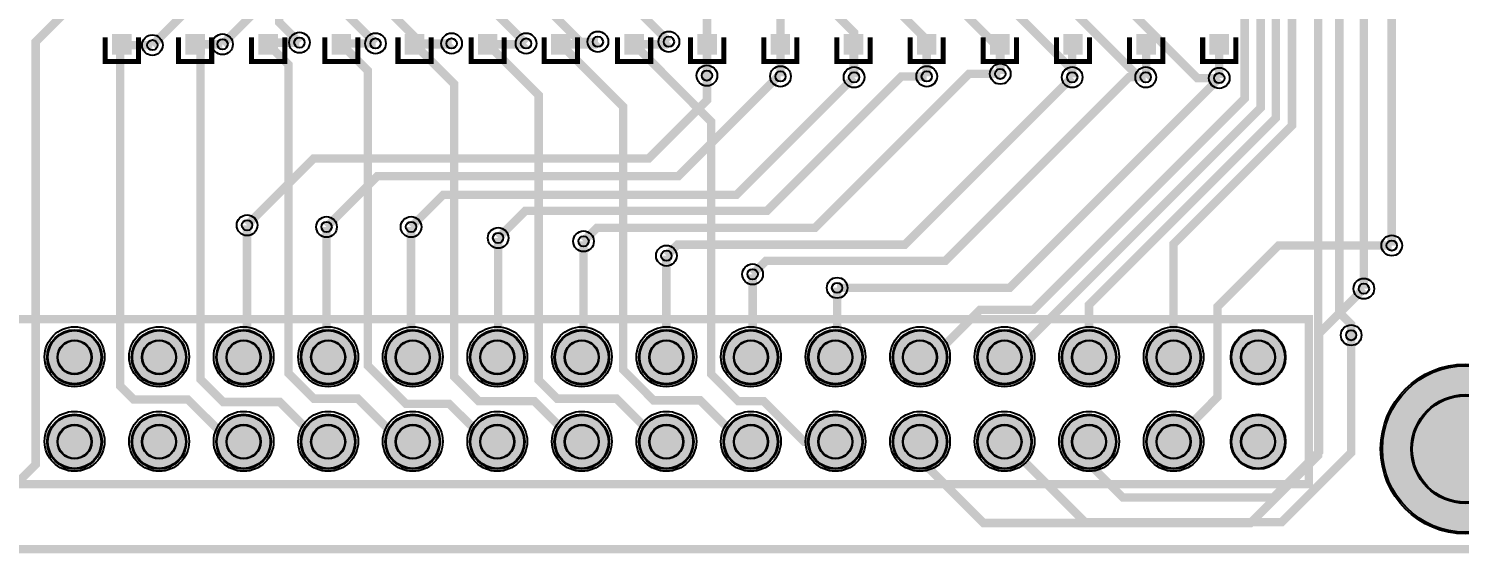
# Model space of a CAD drawing. Header units: millimetres. Extents: x 0 to 155, y 0 to 71.
# Drawn here: x 59.96 to 102.95, y -0.13 to 15.63 of the extents above; entities that cross this region are included whole.
import ezdxf

# ---------------------------------------------------------------- set-up
doc = ezdxf.new("R2010")
doc.units = ezdxf.units.MM
for name, color, linetype, true_color in [('BoardOutLine', 7, 'Continuous', 0xff00ff), ('BottomLayer', 7, 'Continuous', 0x0000ff), ('BottomSilkLayer', 7, 'Continuous', 0x66cc33), ('BottomSolderMaskLayer', 7, 'Continuous', 0xaa00ff), ('Hole', 7, 'Continuous', 0x222222), ('Multi-Layer', 7, 'Continuous', 0xc0c0c0), ('TopLayer', 7, 'Continuous', 0xff0000), ('TopPasteMaskLayer', 7, 'Continuous', 0x808080), ('TopSilkLayer', 7, 'Continuous', 0xffcc00), ('TopSolderMaskLayer', 7, 'Continuous', 0x800080)]:
    doc.layers.add(name, color=color, linetype=linetype, true_color=true_color)

msp = doc.modelspace()

# ---------------------------------------------------------------- hatches: boundary and pattern name
at = {"layer": 'BottomSolderMaskLayer'}
for points in [[(60.51465582931168, 5.764643129286242, 1), (62.165455930911875, 5.764643129286242, 1)], [(63.05466090932181, 5.764643129286242, 1), (64.70546101092201, 5.764643129286242, 1)], [(65.59466598933194, 5.764643129286242, 1), (67.24546609093214, 5.764643129286242, 1)], [(68.1346710693423, 5.764643129286242, 1), (69.7854711709425, 5.764643129286242, 1)], [(70.67467614935244, 5.764643129286242, 1), (72.32547625095263, 5.764643129286242, 1)], [(73.21468122936257, 5.764643129286242, 1), (74.86548133096277, 5.764643129286242, 1)], [(75.7546863093727, 5.764643129286242, 1), (77.4054864109729, 5.764643129286242, 1)], [(78.29469138938283, 5.764643129286242, 1), (79.94549149098303, 5.764643129286242, 1)], [(80.83469646939297, 5.764643129286242, 1), (82.48549657099316, 5.764643129286242, 1)], [(83.3747015494031, 5.764643129286242, 1), (85.0255016510033, 5.764643129286242, 1)], [(85.91470662941323, 5.764643129286242, 1), (87.56550673101343, 5.764643129286242, 1)], [(88.45471170942359, 5.764643129286242, 1), (90.10551181102379, 5.764643129286242, 1)], [(90.99471678943372, 5.764643129286242, 1), (92.64551689103392, 5.764643129286242, 1)], [(93.53472186944386, 5.764643129286242, 1), (95.18552197104405, 5.764643129286242, 1)], [(96.07472694945399, 5.764643129286242, 1), (97.72552705105419, 5.764643129286242, 1)], [(100.5807213614429, 3.0079756159511817, 1), (105.6823215646433, 3.0079756159511817, 1)], [(60.51465582931168, 3.224638049276109, 1), (62.165455930911875, 3.224638049276109, 1)], [(63.05466090932181, 3.224638049276109, 1), (64.70546101092201, 3.224638049276109, 1)], [(65.59466598933194, 3.224638049276109, 1), (67.24546609093214, 3.224638049276109, 1)], [(68.1346710693423, 3.224638049276109, 1), (69.7854711709425, 3.224638049276109, 1)], [(70.67467614935244, 3.224638049276109, 1), (72.32547625095263, 3.224638049276109, 1)], [(73.21468122936257, 3.224638049276109, 1), (74.86548133096277, 3.224638049276109, 1)], [(75.7546863093727, 3.224638049276109, 1), (77.4054864109729, 3.224638049276109, 1)], [(78.29469138938283, 3.224638049276109, 1), (79.94549149098303, 3.224638049276109, 1)], [(80.83469646939297, 3.224638049276109, 1), (82.48549657099316, 3.224638049276109, 1)], [(83.3747015494031, 3.224638049276109, 1), (85.0255016510033, 3.224638049276109, 1)], [(85.91470662941323, 3.224638049276109, 1), (87.56550673101343, 3.224638049276109, 1)], [(88.45471170942359, 3.224638049276109, 1), (90.10551181102379, 3.224638049276109, 1)], [(90.99471678943372, 3.224638049276109, 1), (92.64551689103392, 3.224638049276109, 1)], [(93.53472186944386, 3.224638049276109, 1), (95.18552197104405, 3.224638049276109, 1)], [(96.07472694945399, 3.224638049276109, 1), (97.72552705105419, 3.224638049276109, 1)]]:
    msp.add_hatch(color=256, dxfattribs=at).paths.add_polyline_path(points)
at = {"layer": 'Multi-Layer'}
for points in [[(60.54005588011178, 5.764643129286242, 1), (62.140055880111774, 5.764643129286242, 1)], [(63.08006096012191, 5.764643129286242, 1), (64.6800609601219, 5.764643129286242, 1)], [(65.62006604013204, 5.764643129286242, 1), (67.22006604013204, 5.764643129286242, 1)], [(68.1600711201424, 5.764643129286242, 1), (69.7600711201424, 5.764643129286242, 1)], [(70.70007620015254, 5.764643129286242, 1), (72.30007620015253, 5.764643129286242, 1)], [(73.24008128016267, 5.764643129286242, 1), (74.84008128016266, 5.764643129286242, 1)], [(75.7800863601728, 5.764643129286242, 1), (77.3800863601728, 5.764643129286242, 1)], [(78.32009144018294, 5.764643129286242, 1), (79.92009144018293, 5.764643129286242, 1)], [(80.86009652019307, 5.764643129286242, 1), (82.46009652019306, 5.764643129286242, 1)], [(83.4001016002032, 5.764643129286242, 1), (85.0001016002032, 5.764643129286242, 1)], [(85.94010668021333, 5.764643129286242, 1), (87.54010668021333, 5.764643129286242, 1)], [(88.48011176022369, 5.764643129286242, 1), (90.08011176022369, 5.764643129286242, 1)], [(91.02011684023383, 5.764643129286242, 1), (92.62011684023382, 5.764643129286242, 1)], [(93.56012192024396, 5.764643129286242, 1), (95.16012192024395, 5.764643129286242, 1)], [(96.10012700025409, 5.764643129286242, 1), (97.70012700025408, 5.764643129286242, 1)], [(60.54005588011178, 3.224638049276109, 1), (62.140055880111774, 3.224638049276109, 1)], [(63.08006096012191, 3.224638049276109, 1), (64.6800609601219, 3.224638049276109, 1)], [(65.62006604013204, 3.224638049276109, 1), (67.22006604013204, 3.224638049276109, 1)], [(68.1600711201424, 3.224638049276109, 1), (69.7600711201424, 3.224638049276109, 1)], [(70.70007620015254, 3.224638049276109, 1), (72.30007620015253, 3.224638049276109, 1)], [(73.24008128016267, 3.224638049276109, 1), (74.84008128016266, 3.224638049276109, 1)], [(75.7800863601728, 3.224638049276109, 1), (77.3800863601728, 3.224638049276109, 1)], [(78.32009144018294, 3.224638049276109, 1), (79.92009144018293, 3.224638049276109, 1)], [(80.86009652019307, 3.224638049276109, 1), (82.46009652019306, 3.224638049276109, 1)], [(83.4001016002032, 3.224638049276109, 1), (85.0001016002032, 3.224638049276109, 1)], [(85.94010668021333, 3.224638049276109, 1), (87.54010668021333, 3.224638049276109, 1)], [(88.48011176022369, 3.224638049276109, 1), (90.08011176022369, 3.224638049276109, 1)], [(91.02011684023383, 3.224638049276109, 1), (92.62011684023382, 3.224638049276109, 1)], [(93.56012192024396, 3.224638049276109, 1), (95.16012192024395, 3.224638049276109, 1)], [(96.10012700025409, 3.224638049276109, 1), (97.70012700025408, 3.224638049276109, 1)]]:
    msp.add_hatch(color=256, dxfattribs=at).paths.add_polyline_path(points)
at = {"layer": 'TopLayer'}
for points in [[(62.4924561849125, 15.444450088900112), (63.032461264922404, 15.444450088900112), (63.032461264922404, 14.878816357632786), (62.4924561849125, 14.878816357632786)], [(64.69210058420117, 15.444450088900112), (65.23210566421153, 15.444450088900112), (65.23210566421153, 14.878816357632786), (64.69210058420117, 14.878816357632786)], [(66.88920497840991, 15.444450088900112), (67.42921005842027, 15.444450088900112), (67.42921005842027, 14.878816357632786), (66.88920497840991, 14.878816357632786)], [(69.08630937261887, 15.444450088900112), (69.62631445262878, 15.444450088900112), (69.62631445262878, 14.878816357632786), (69.08630937261887, 14.878816357632786)], [(71.28595377190777, 15.444450088900112), (71.8259588519179, 15.444450088900112), (71.8259588519179, 14.878816357632786), (71.28595377190777, 14.878816357632786)], [(73.48305816611628, 15.444450088900112), (74.02306324612664, 15.444450088900112), (74.02306324612664, 14.878816357632786), (73.48305816611628, 14.878816357632786)], [(75.68016256032524, 15.444450088900112), (76.22016764033538, 15.444450088900112), (76.22016764033538, 14.878816357632786), (75.68016256032524, 14.878816357632786)], [(77.87980695961414, 15.444450088900112), (78.41981203962428, 15.444450088900112), (78.41981203962428, 14.878816357632786), (77.87980695961414, 14.878816357632786)], [(80.07691135382265, 15.444450088900112), (80.61691643383301, 15.444450088900112), (80.61691643383301, 14.878816357632786), (80.07691135382265, 14.878816357632786)], [(82.27401574803162, 15.444450088900112), (82.81402082804175, 15.444450088900112), (82.81402082804175, 14.878816357632786), (82.27401574803162, 14.878816357632786)], [(84.47366014732052, 15.444450088900112), (85.01366522733065, 15.444450088900112), (85.01366522733065, 14.878816357632786), (84.47366014732052, 14.878816357632786)], [(86.67076454152902, 15.444450088900112), (87.21076962153938, 15.444450088900112), (87.21076962153938, 14.878816357632786), (86.67076454152902, 14.878816357632786)], [(88.86786893573799, 15.444450088900112), (89.40787401574812, 15.444450088900112), (89.40787401574812, 14.878816357632786), (88.86786893573799, 14.878816357632786)], [(91.06751333502689, 15.444450088900112), (91.6075184150368, 15.444450088900112), (91.6075184150368, 14.878816357632786), (91.06751333502689, 14.878816357632786)], [(93.26461772923562, 15.444450088900112), (93.80462280924576, 15.444450088900112), (93.80462280924576, 14.878816357632786), (93.26461772923562, 14.878816357632786)], [(95.46172212344436, 15.444450088900112), (96.0017272034545, 15.444450088900112), (96.0017272034545, 14.878816357632786), (95.46172212344436, 14.878816357632786)]]:
    msp.add_hatch(color=256, dxfattribs=at).paths.add_polyline_path(points)
at = {"layer": 'TopPasteMaskLayer'}
for points in [[(62.532461264922404, 15.459461518922922), (62.9924561849125, 15.459461518922922), (63.032461264922404, 15.419456438912903), (63.032461264922404, 14.918821437642805), (62.9924561849125, 14.878816357632786), (62.532461264922404, 14.878816357632786), (62.4924561849125, 14.918821437642805), (62.4924561849125, 15.419456438912903)], [(64.73210566421153, 15.459461518922922), (65.19210058420117, 15.459461518922922), (65.23210566421153, 15.419456438912903), (65.23210566421153, 14.918821437642805), (65.19210058420117, 14.878816357632786), (64.73210566421153, 14.878816357632786), (64.69210058420117, 14.918821437642805), (64.69210058420117, 15.419456438912903)], [(66.92921005842027, 15.459461518922922), (67.38920497840991, 15.459461518922922), (67.42921005842027, 15.419456438912903), (67.42921005842027, 14.918821437642805), (67.38920497840991, 14.878816357632786), (66.92921005842027, 14.878816357632786), (66.88920497840991, 14.918821437642805), (66.88920497840991, 15.419456438912903)], [(69.12631445262878, 15.459461518922922), (69.58630937261887, 15.459461518922922), (69.62631445262878, 15.419456438912903), (69.62631445262878, 14.918821437642805), (69.58630937261887, 14.878816357632786), (69.12631445262878, 14.878816357632786), (69.08630937261887, 14.918821437642805), (69.08630937261887, 15.419456438912903)], [(71.3259588519179, 15.459461518922922), (71.78595377190754, 15.459461518922922), (71.8259588519179, 15.419456438912903), (71.8259588519179, 14.918821437642805), (71.78595377190754, 14.878816357632786), (71.3259588519179, 14.878816357632786), (71.28595377190777, 14.918821437642805), (71.28595377190777, 15.419456438912903)], [(73.52306324612664, 15.459461518922922), (73.98305816611628, 15.459461518922922), (74.02306324612664, 15.419456438912903), (74.02306324612664, 14.918821437642805), (73.98305816611628, 14.878816357632786), (73.52306324612664, 14.878816357632786), (73.48305816611628, 14.918821437642805), (73.48305816611628, 15.419456438912903)], [(75.72016764033538, 15.459461518922922), (76.18016256032524, 15.459461518922922), (76.22016764033538, 15.419456438912903), (76.22016764033538, 14.918821437642805), (76.18016256032524, 14.878816357632786), (75.72016764033538, 14.878816357632786), (75.68016256032524, 14.918821437642805), (75.68016256032524, 15.419456438912903)], [(77.91981203962428, 15.459461518922922), (78.37980695961414, 15.459461518922922), (78.41981203962428, 15.419456438912903), (78.41981203962428, 14.918821437642805), (78.37980695961414, 14.878816357632786), (77.91981203962428, 14.878816357632786), (77.87980695961414, 14.918821437642805), (77.87980695961414, 15.419456438912903)], [(80.11691643383301, 15.459461518922922), (80.57691135382265, 15.459461518922922), (80.61691643383301, 15.419456438912903), (80.61691643383301, 14.918821437642805), (80.57691135382265, 14.878816357632786), (80.11691643383301, 14.878816357632786), (80.07691135382265, 14.918821437642805), (80.07691135382265, 15.419456438912903)], [(82.31402082804175, 15.459461518922922), (82.77401574803162, 15.459461518922922), (82.81402082804175, 15.419456438912903), (82.81402082804175, 14.918821437642805), (82.77401574803162, 14.878816357632786), (82.31402082804175, 14.878816357632786), (82.27401574803162, 14.918821437642805), (82.27401574803162, 15.419456438912903)], [(84.51366522733042, 15.459461518922922), (84.97366014732052, 15.459461518922922), (85.01366522733065, 15.419456438912903), (85.01366522733065, 14.918821437642805), (84.97366014732052, 14.878816357632786), (84.51366522733042, 14.878816357632786), (84.47366014732052, 14.918821437642805), (84.47366014732052, 15.419456438912903)], [(86.71076962153938, 15.459461518922922), (87.17076454152902, 15.459461518922922), (87.21076962153938, 15.419456438912903), (87.21076962153938, 14.918821437642805), (87.17076454152902, 14.878816357632786), (86.71076962153938, 14.878816357632786), (86.67076454152902, 14.918821437642805), (86.67076454152902, 15.419456438912903)], [(88.90787401574812, 15.459461518922922), (89.36786893573799, 15.459461518922922), (89.40787401574812, 15.419456438912903), (89.40787401574812, 14.918821437642805), (89.36786893573799, 14.878816357632786), (88.90787401574812, 14.878816357632786), (88.86786893573799, 14.918821437642805), (88.86786893573799, 15.419456438912903)], [(91.1075184150368, 15.459461518922922), (91.56751333502689, 15.459461518922922), (91.6075184150368, 15.419456438912903), (91.6075184150368, 14.918821437642805), (91.56751333502689, 14.878816357632786), (91.1075184150368, 14.878816357632786), (91.06751333502689, 14.918821437642805), (91.06751333502689, 15.419456438912903)], [(93.30462280924576, 15.459461518922922), (93.7646177292354, 15.459461518922922), (93.80462280924576, 15.419456438912903), (93.80462280924576, 14.918821437642805), (93.7646177292354, 14.878816357632786), (93.30462280924576, 14.878816357632786), (93.26461772923562, 14.918821437642805), (93.26461772923562, 15.419456438912903)], [(95.5017272034545, 15.459461518922922), (95.96172212344436, 15.459461518922922), (96.0017272034545, 15.419456438912903), (96.0017272034545, 14.918821437642805), (95.96172212344436, 14.878816357632786), (95.5017272034545, 14.878816357632786), (95.46172212344436, 14.918821437642805), (95.46172212344436, 15.419456438912903)]]:
    msp.add_hatch(color=256, dxfattribs=at).paths.add_polyline_path(points)
at = {"layer": 'TopSolderMaskLayer'}
for points in [[(62.468208089716654, 15.471054431854782), (63.05670936011825, 15.471054431854782), (63.05670936011825, 14.852209625209412), (62.468208089716654, 14.852209625209412)], [(64.66785248900533, 15.471054431854782), (65.25635375940738, 15.471054431854782), (65.25635375940738, 14.852209625209412), (64.66785248900533, 14.852209625209412)], [(66.86495688321406, 15.471054431854782), (67.45345815361611, 15.471054431854782), (67.45345815361611, 14.852209625209412), (66.86495688321406, 14.852209625209412)], [(69.06206127742303, 15.471054431854782), (69.65056254782462, 15.471054431854782), (69.65056254782462, 14.852209625209412), (69.06206127742303, 14.852209625209412)], [(71.2617056767117, 15.471054431854782), (71.85020694711375, 15.471054431854782), (71.85020694711375, 14.852209625209412), (71.2617056767117, 14.852209625209412)], [(73.45881007092044, 15.471054431854782), (74.04731134132248, 15.471054431854782), (74.04731134132248, 14.852209625209412), (73.45881007092044, 14.852209625209412)], [(75.6559144651294, 15.471054431854782), (76.24441573553122, 15.471054431854782), (76.24441573553122, 14.852209625209412), (75.6559144651294, 14.852209625209412)], [(77.8555588644183, 15.471054431854782), (78.44406013482012, 15.471054431854782), (78.44406013482012, 14.852209625209412), (77.8555588644183, 14.852209625209412)], [(80.05266325862681, 15.471054431854782), (80.64116452902886, 15.471054431854782), (80.64116452902886, 14.852209625209412), (80.05266325862681, 14.852209625209412)], [(82.24976765283577, 15.471054431854782), (82.83826892323759, 15.471054431854782), (82.83826892323759, 14.852209625209412), (82.24976765283577, 14.852209625209412)], [(84.44941205212467, 15.471054431854782), (85.03791332252649, 15.471054431854782), (85.03791332252649, 14.852209625209412), (84.44941205212467, 14.852209625209412)], [(86.64651644633318, 15.471054431854782), (87.23501771673523, 15.471054431854782), (87.23501771673523, 14.852209625209412), (86.64651644633318, 14.852209625209412)], [(88.84362084054214, 15.471054431854782), (89.43212211094396, 15.471054431854782), (89.43212211094396, 14.852209625209412), (88.84362084054214, 14.852209625209412)], [(91.04326523983104, 15.471054431854782), (91.63176651023264, 15.471054431854782), (91.63176651023264, 14.852209625209412), (91.04326523983104, 14.852209625209412)], [(93.24036963403955, 15.471054431854782), (93.8288709044416, 15.471054431854782), (93.8288709044416, 14.852209625209412), (93.24036963403955, 14.852209625209412)], [(95.43747402824852, 15.471054431854782), (96.02597529865034, 15.471054431854782), (96.02597529865034, 14.852209625209412), (95.43747402824852, 14.852209625209412)], [(60.51465582931168, 5.764643129286242, 1), (62.165455930911875, 5.764643129286242, 1)], [(63.05466090932181, 5.764643129286242, 1), (64.70546101092201, 5.764643129286242, 1)], [(65.59466598933194, 5.764643129286242, 1), (67.24546609093214, 5.764643129286242, 1)], [(68.1346710693423, 5.764643129286242, 1), (69.7854711709425, 5.764643129286242, 1)], [(70.67467614935244, 5.764643129286242, 1), (72.32547625095263, 5.764643129286242, 1)], [(73.21468122936257, 5.764643129286242, 1), (74.86548133096277, 5.764643129286242, 1)], [(75.7546863093727, 5.764643129286242, 1), (77.4054864109729, 5.764643129286242, 1)], [(78.29469138938283, 5.764643129286242, 1), (79.94549149098303, 5.764643129286242, 1)], [(80.83469646939297, 5.764643129286242, 1), (82.48549657099316, 5.764643129286242, 1)], [(83.3747015494031, 5.764643129286242, 1), (85.0255016510033, 5.764643129286242, 1)], [(85.91470662941323, 5.764643129286242, 1), (87.56550673101343, 5.764643129286242, 1)], [(88.45471170942359, 5.764643129286242, 1), (90.10551181102379, 5.764643129286242, 1)], [(90.99471678943372, 5.764643129286242, 1), (92.64551689103392, 5.764643129286242, 1)], [(93.53472186944386, 5.764643129286242, 1), (95.18552197104405, 5.764643129286242, 1)], [(96.07472694945399, 5.764643129286242, 1), (97.72552705105419, 5.764643129286242, 1)], [(100.5807213614429, 3.0079756159511817, 1), (105.6823215646433, 3.0079756159511817, 1)], [(60.51465582931168, 3.224638049276109, 1), (62.165455930911875, 3.224638049276109, 1)], [(63.05466090932181, 3.224638049276109, 1), (64.70546101092201, 3.224638049276109, 1)], [(65.59466598933194, 3.224638049276109, 1), (67.24546609093214, 3.224638049276109, 1)], [(68.1346710693423, 3.224638049276109, 1), (69.7854711709425, 3.224638049276109, 1)], [(70.67467614935244, 3.224638049276109, 1), (72.32547625095263, 3.224638049276109, 1)], [(73.21468122936257, 3.224638049276109, 1), (74.86548133096277, 3.224638049276109, 1)], [(75.7546863093727, 3.224638049276109, 1), (77.4054864109729, 3.224638049276109, 1)], [(78.29469138938283, 3.224638049276109, 1), (79.94549149098303, 3.224638049276109, 1)], [(80.83469646939297, 3.224638049276109, 1), (82.48549657099316, 3.224638049276109, 1)], [(83.3747015494031, 3.224638049276109, 1), (85.0255016510033, 3.224638049276109, 1)], [(85.91470662941323, 3.224638049276109, 1), (87.56550673101343, 3.224638049276109, 1)], [(88.45471170942359, 3.224638049276109, 1), (90.10551181102379, 3.224638049276109, 1)], [(90.99471678943372, 3.224638049276109, 1), (92.64551689103392, 3.224638049276109, 1)], [(93.53472186944386, 3.224638049276109, 1), (95.18552197104405, 3.224638049276109, 1)], [(96.07472694945399, 3.224638049276109, 1), (97.72552705105419, 3.224638049276109, 1)]]:
    msp.add_hatch(color=256, dxfattribs=at).paths.add_polyline_path(points)

# ---------------------------------------------------------------- linework, layer by layer
at = {"layer": 'BoardOutLine', "const_width": 0.25400050800101603}
msp.add_lwpolyline([(106.13876047752115, 0), (-0.061239522478899744, 0), (-0.061239522478899744, 71.36499872999741), (106.13876047752115, 71.36499872999741), (106.13876047752115, 0)], close=True, dxfattribs=at)
at = {"layer": 'BottomLayer', "const_width": 0.25400050800101603}
for points in [[(72.92247904495821, 38.88630937261871), (72.92247904495821, 44.24572009144015), (73.93848107696226, 45.2617221234442), (82.98089916179833, 45.2617221234442), (100.91333502667021, 27.32928625857255), (100.91333502667021, 9.119989839979667)], [(74.24328168656348, 44.24572009144015), (74.7512827025655, 44.753721107442175), (82.57449834899694, 44.753721107442175), (100.0751333502667, 27.25308610617219), (100.0751333502667, 7.822047244094392)], [(74.47188214376433, 43.25511811023614), (75.46248412496834, 44.24572009144015), (82.32049784099581, 44.24572009144015), (99.33853187706382, 27.227686055372146), (99.33853187706382, 7.110845821691555), (99.69413258826535, 6.75524511049025), (99.69413258826535, 6.425044450088876)], [(75.13228346456708, 42.11211582423164), (75.13228346456708, 42.51851663703326), (76.32608585217167, 43.71231902463808), (82.14269748539505, 43.71231902463808), (98.70353060706134, 27.151485902971785), (98.70353060706134, 2.818237236474488), (96.67152654305323, 0.7862331724663818), (88.64511049022099, 0.7862331724663818), (86.74010668021333, 2.6912369824739244), (86.74010668021333, 3.2271780543560453)], [(76.12288544577086, 40.89291338582666), (75.94508509017032, 41.070713741427426), (75.94508509017032, 42.62011684023366), (76.45308610617235, 43.12811785623569), (81.99029718059455, 43.12811785623569), (97.91612903225814, 27.202286004571988), (97.91612903225814, 12.724257048514119), (94.36012192024396, 9.168249936499933), (94.36012192024396, 5.767183134366178)], [(76.60548641097307, 41.705715011430016), (76.60548641097307, 42.035915671831276), (77.16428752857519, 42.59471678943362), (81.63469646939302, 42.59471678943362), (97.43352806705639, 26.795885191770253), (97.43352806705639, 12.952857505714974), (91.82011684023382, 7.339446278892524), (91.82011684023382, 5.767183134366178)], [(77.54528829057676, 41.70825501650995), (77.92628905257834, 42.08671577343148), (81.3806959613919, 42.08671577343148), (96.97632715265445, 26.49108458216915), (96.97632715265445, 13.25765811531619), (89.4833121666245, 5.767183134366178), (89.28011176022369, 5.767183134366178)], [(78.48509017018046, 41.403454406908736), (81.3298958597918, 41.403454406908736), (96.49372618745247, 26.237084074168138), (96.49372618745247, 13.537058674117361), (90.14371348742702, 7.187045974091916), (88.54351028702081, 7.187045974091916), (87.1211074422149, 5.767183134366178), (86.74010668021333, 5.767183134366178)], [(63.67790195580392, 15.138404876809773), (66.09088138176276, 17.55138430276861), (66.09088138176276, 39.26858013716014)], [(65.78618237236469, 15.163830327660548), (66.77668275336578, 16.154330708661405), (66.77668275336578, 38.60817881635762)], [(68.09748539497105, 15.21460502921002), (67.48788417576839, 15.824206248412452), (67.48788417576839, 37.94777749555499)], [(70.38348996698005, 15.189255778511551), (68.1229108458217, 17.449834899669668), (68.1229108458217, 35.58544577089151), (68.14843789687598, 35.610972821945666), (69.92628905257811, 35.610972821945666)], [(68.858470916942, 32.028295656591354), (68.858470916942, 18.08620777241549), (71.75407670815343, 15.18806197612389), (72.66847853695731, 15.18806197612389)], [(74.90477520955051, 15.189255778511551), (74.0157734315469, 16.07825755651504), (71.83134366268723, 16.07825755651504), (69.57068834137681, 18.338912877825692), (69.57068834137681, 31.445364490728934)], [(70.6120904241809, 31.572364744729498), (70.2564897129796, 31.21676403352808), (70.2564897129796, 18.56741173482351), (72.11076962153925, 16.71325882651763), (75.05720091440185, 16.71325882651763), (76.53035306070615, 15.24003048006091), (77.06377952755906, 15.24003048006091)], [(71.62707645415298, 31.67523495046987), (70.83967487934979, 30.887833375666673), (70.83967487934979, 19.023469646939247), (72.61767843535677, 17.245466090932155), (77.18968757937523, 17.245466090932155), (79.1962915925833, 15.238862077724093)], [(82.75336550673092, 17.52603505207003), (84.7599695199392, 15.519431038861967), (84.7599695199392, 14.173228346456654)], [(88.21437642875276, 17.500635001269984), (91.31318262636546, 14.401828803657509), (91.31318262636546, 14.173228346456654)], [(89.99237998475996, 17.500635001269984), (93.3197866395733, 14.173228346456654), (93.5229870459741, 14.173228346456654)], [(80.31496062992142, 17.221234442468926), (80.34036068072123, 17.195834391668654), (80.34036068072123, 14.224028448056856)], [(81.66116332232673, 17.373634747269534), (82.55016510033033, 16.48463296926593), (82.55016510033033, 14.198628397256812)], [(85.11557023114051, 17.11963423926852), (86.9443738887478, 15.290830581661112), (86.9443738887478, 14.198628397256812)], [(86.9443738887478, 17.221234442468926), (89.15417830835668, 15.01143002285994), (89.15417830835668, 14.274828549657059)], [(91.89738379476762, 17.322834645669218), (95.07239014478023, 14.147828295656495), (95.73279146558298, 14.147828295656495)], [(66.52275844551696, 9.72824485648971), (68.52933705867417, 11.734823469646813), (78.58778257556537, 11.734823469646813), (80.34030988061977, 13.487350774701554), (80.34030988061977, 14.224130048260008)], [(68.91033782067552, 9.67739395478793), (70.4343408686816, 11.20139700279401), (79.47678435356875, 11.20139700279401), (82.47411734823481, 14.198729997459964), (82.55011430022864, 14.198729997459964)], [(71.45034290068588, 9.67739395478793), (72.41549403098816, 10.642595885191668), (73.50777241554488, 10.642595885191668), (81.22918465836938, 10.642595885191668), (84.75991871983751, 14.17332994665992)], [(74.06649733299491, 9.347244094488133), (74.87934975869939, 10.160020320040644), (82.14378968757956, 10.160020320040644), (86.18249936499865, 14.198729997459964), (86.94432308864634, 14.198729997459964)], [(76.63088646177289, 9.244450088900066), (77.03728727457474, 9.650850901701688), (83.590500381001, 9.650850901701688), (88.21330962661932, 14.276200152400179), (89.15311150622301, 14.276200152400179)], [(79.12120904241806, 8.813817627635217), (79.45135890271786, 9.144018288036591), (84.5822199644399, 9.144018288036591), (86.28382016764044, 9.144018288036591), (91.31313182626377, 14.17332994665992)], [(81.7119380238762, 8.255016510032988), (82.11836423672844, 8.661391922783878), (87.50322580645161, 8.661391922783878), (93.01516383032777, 14.17332994665992), (93.52293624587242, 14.17332994665992)], [(84.25194310388633, 7.848590297180522), (89.43340106680216, 7.848590297180522), (95.73274066548151, 14.147929895859761)]]:
    msp.add_lwpolyline(points, dxfattribs=at)
at = {"layer": 'BottomSilkLayer', "const_width": 0.25400050800101603}
msp.add_lwpolyline([(54.73604267208543, 1.9546355092710428), (98.42413004826017, 1.9546355092710428), (98.42413004826017, 6.907645415290858), (54.73604267208543, 6.907645415290858), (54.73604267208543, 1.9546355092710428)], close=True, dxfattribs=at)
at = {"layer": 'BottomSolderMaskLayer'}
for centre, radius in [((61.34005588011178, 5.764643129286242), 0.8254000508001016), ((63.88006096012191, 5.764643129286242), 0.8254000508001016), ((66.42006604013204, 5.764643129286242), 0.8254000508001016), ((68.9600711201424, 5.764643129286242), 0.8254000508001016), ((71.50007620015253, 5.764643129286242), 0.8254000508001016), ((74.04008128016267, 5.764643129286242), 0.8254000508001016), ((76.5800863601728, 5.764643129286242), 0.8254000508001016), ((79.12009144018293, 5.764643129286242), 0.8254000508001016), ((81.66009652019306, 5.764643129286242), 0.8254000508001016), ((84.2001016002032, 5.764643129286242), 0.8254000508001016), ((86.74010668021333, 5.764643129286242), 0.8254000508001016), ((89.28011176022369, 5.764643129286242), 0.8254000508001016), ((91.82011684023382, 5.764643129286242), 0.8254000508001016), ((94.36012192024396, 5.764643129286242), 0.8254000508001016), ((96.90012700025409, 5.764643129286242), 0.8254000508001016), ((61.34005588011178, 5.764643129286242), 0.5158750317500634), ((63.88006096012191, 5.764643129286242), 0.5158750317500634), ((66.42006604013204, 5.764643129286242), 0.5158750317500634), ((68.9600711201424, 5.764643129286242), 0.5158750317500634), ((71.50007620015253, 5.764643129286242), 0.5158750317500634), ((74.04008128016267, 5.764643129286242), 0.5158750317500634), ((76.5800863601728, 5.764643129286242), 0.5158750317500634), ((79.12009144018293, 5.764643129286242), 0.5158750317500634), ((81.66009652019306, 5.764643129286242), 0.5158750317500634), ((84.2001016002032, 5.764643129286242), 0.5158750317500634), ((86.74010668021333, 5.764643129286242), 0.5158750317500634), ((89.28011176022369, 5.764643129286242), 0.5158750317500634), ((91.82011684023382, 5.764643129286242), 0.5158750317500634), ((94.36012192024396, 5.764643129286242), 0.5158750317500634), ((96.90012700025409, 5.764643129286242), 0.5158750317500634), ((103.1315214630431, 3.0079756159511817), 2.550800101600203), ((103.1306324612649, 3.0078740157480297), 1.63251206502413), ((61.34005588011178, 3.224638049276109), 0.8254000508001016), ((63.88006096012191, 3.224638049276109), 0.8254000508001016), ((66.42006604013204, 3.224638049276109), 0.8254000508001016), ((68.9600711201424, 3.224638049276109), 0.8254000508001016), ((71.50007620015253, 3.224638049276109), 0.8254000508001016), ((74.04008128016267, 3.224638049276109), 0.8254000508001016), ((76.5800863601728, 3.224638049276109), 0.8254000508001016), ((79.12009144018293, 3.224638049276109), 0.8254000508001016), ((81.66009652019306, 3.224638049276109), 0.8254000508001016), ((84.2001016002032, 3.224638049276109), 0.8254000508001016), ((86.74010668021333, 3.224638049276109), 0.8254000508001016), ((89.28011176022369, 3.224638049276109), 0.8254000508001016), ((91.82011684023382, 3.224638049276109), 0.8254000508001016), ((94.36012192024396, 3.224638049276109), 0.8254000508001016), ((96.90012700025409, 3.224638049276109), 0.8254000508001016), ((61.34005588011178, 3.224638049276109), 0.5158750317500634), ((63.88006096012191, 3.224638049276109), 0.5158750317500634), ((66.42006604013204, 3.224638049276109), 0.5158750317500634), ((68.9600711201424, 3.224638049276109), 0.5158750317500634), ((71.50007620015253, 3.224638049276109), 0.5158750317500634), ((74.04008128016267, 3.224638049276109), 0.5158750317500634), ((76.5800863601728, 3.224638049276109), 0.5158750317500634), ((79.12009144018293, 3.224638049276109), 0.5158750317500634), ((81.66009652019306, 3.224638049276109), 0.5158750317500634), ((84.2001016002032, 3.224638049276109), 0.5158750317500634), ((86.74010668021333, 3.224638049276109), 0.5158750317500634), ((89.28011176022369, 3.224638049276109), 0.5158750317500634), ((91.82011684023382, 3.224638049276109), 0.5158750317500634), ((94.36012192024396, 3.224638049276109), 0.5158750317500634), ((96.90012700025409, 3.224638049276109), 0.5158750317500634)]:
    msp.add_circle(centre, radius, dxfattribs=at)
at = {"layer": 'Hole'}
for centre in [(63.67787655575307, 15.138531877063656), (65.78608077216154, 15.163931927863814), (68.09748539497105, 15.214732029464017), (70.38348996698005, 15.189331978663972), (72.66949453898928, 15.189331978663972), (74.9046990093982, 15.189331978663972), (77.06370332740676, 15.240132080264061), (79.19730759461527, 15.240132080264061), (80.34030988061977, 14.224130048260008), (82.55011430022864, 14.198729997459964), (84.75991871983751, 14.17332994665992), (86.94432308864634, 14.198729997459964), (89.15412750825499, 14.274930149860324), (91.31313182626377, 14.17332994665992), (93.52293624587242, 14.17332994665992), (95.73274066548151, 14.147929895859761), (66.52268224536465, 9.72832105664213), (68.91028702057406, 9.677520955041814), (71.45029210058419, 9.677520955041814), (74.06649733299491, 9.347320294640554), (76.63190246380486, 9.245720091440148), (100.91435102870219, 9.118719837439585), (79.1211074422149, 8.813919227838483), (81.71191262382536, 8.25511811023614), (84.25191770383549, 7.8487172974345185), (100.07614935229867, 7.823317246634474), (99.69514859029732, 6.426314452628844)]:
    msp.add_circle(centre, 0.15499110998222, dxfattribs=at)
at = {"layer": 'Multi-Layer'}
for centre, radius in [((68.09748539497105, 15.214732029464017), 0.31000762001524007), ((70.38348996698005, 15.189331978663972), 0.31000762001524007), ((72.66949453898928, 15.189331978663972), 0.31000762001524007), ((74.9046990093982, 15.189331978663972), 0.31000762001524007), ((77.06370332740676, 15.240132080264061), 0.31000762001524007), ((79.19730759461527, 15.240132080264061), 0.31000762001524007), ((63.67787655575307, 15.138531877063656), 0.31000762001524007), ((65.78608077216154, 15.163931927863814), 0.31000762001524007), ((80.34030988061977, 14.224130048260008), 0.31000762001524007), ((82.55011430022864, 14.198729997459964), 0.31000762001524007), ((84.75991871983751, 14.17332994665992), 0.31000762001524007), ((86.94432308864634, 14.198729997459964), 0.31000762001524007), ((89.15412750825499, 14.274930149860324), 0.31000762001524007), ((91.31313182626377, 14.17332994665992), 0.31000762001524007), ((93.52293624587242, 14.17332994665992), 0.31000762001524007), ((95.73274066548151, 14.147929895859761), 0.31000762001524007), ((66.52268224536465, 9.72832105664213), 0.31000762001524007), ((68.91028702057406, 9.677520955041814), 0.31000762001524007), ((71.45029210058419, 9.677520955041814), 0.31000762001524007), ((74.06649733299491, 9.347320294640554), 0.31000762001524007), ((76.63190246380486, 9.245720091440148), 0.31000762001524007), ((79.1211074422149, 8.813919227838483), 0.31000762001524007), ((100.91435102870219, 9.118719837439585), 0.31000762001524007), ((81.71191262382536, 8.25511811023614), 0.31000762001524007), ((84.25191770383549, 7.8487172974345185), 0.31000762001524007), ((100.07614935229867, 7.823317246634474), 0.31000762001524007), ((61.34005588011178, 5.764643129286242), 0.8), ((63.88006096012191, 5.764643129286242), 0.8), ((66.42006604013204, 5.764643129286242), 0.8), ((68.9600711201424, 5.764643129286242), 0.8), ((71.50007620015253, 5.764643129286242), 0.8), ((74.04008128016267, 5.764643129286242), 0.8), ((76.5800863601728, 5.764643129286242), 0.8), ((79.12009144018293, 5.764643129286242), 0.8), ((81.66009652019306, 5.764643129286242), 0.8), ((84.2001016002032, 5.764643129286242), 0.8), ((86.74010668021333, 5.764643129286242), 0.8), ((89.28011176022369, 5.764643129286242), 0.8), ((91.82011684023382, 5.764643129286242), 0.8), ((94.36012192024396, 5.764643129286242), 0.8), ((96.90012700025409, 5.764643129286242), 0.8), ((99.69514859029732, 6.426314452628844), 0.31000762001524007), ((61.34005588011178, 5.764643129286242), 0.5), ((63.88006096012191, 5.764643129286242), 0.5), ((66.42006604013204, 5.764643129286242), 0.5), ((68.9600711201424, 5.764643129286242), 0.5), ((71.50007620015253, 5.764643129286242), 0.5), ((74.04008128016267, 5.764643129286242), 0.5), ((76.5800863601728, 5.764643129286242), 0.5), ((79.12009144018293, 5.764643129286242), 0.5), ((81.66009652019306, 5.764643129286242), 0.5), ((84.2001016002032, 5.764643129286242), 0.5), ((86.74010668021333, 5.764643129286242), 0.5), ((89.28011176022369, 5.764643129286242), 0.5), ((91.82011684023382, 5.764643129286242), 0.5), ((94.36012192024396, 5.764643129286242), 0.5), ((96.90012700025409, 5.764643129286242), 0.5), ((103.1315214630431, 3.0079756159511817), 2.5), ((103.1306324612649, 3.0078740157480297), 1.6), ((61.34005588011178, 3.224638049276109), 0.8), ((63.88006096012191, 3.224638049276109), 0.8), ((66.42006604013204, 3.224638049276109), 0.8), ((68.9600711201424, 3.224638049276109), 0.8), ((71.50007620015253, 3.224638049276109), 0.8), ((74.04008128016267, 3.224638049276109), 0.8), ((76.5800863601728, 3.224638049276109), 0.8), ((79.12009144018293, 3.224638049276109), 0.8), ((81.66009652019306, 3.224638049276109), 0.8), ((84.2001016002032, 3.224638049276109), 0.8), ((86.74010668021333, 3.224638049276109), 0.8), ((89.28011176022369, 3.224638049276109), 0.8), ((91.82011684023382, 3.224638049276109), 0.8), ((94.36012192024396, 3.224638049276109), 0.8), ((96.90012700025409, 3.224638049276109), 0.8), ((61.34005588011178, 3.224638049276109), 0.5), ((63.88006096012191, 3.224638049276109), 0.5), ((66.42006604013204, 3.224638049276109), 0.5), ((68.9600711201424, 3.224638049276109), 0.5), ((71.50007620015253, 3.224638049276109), 0.5), ((74.04008128016267, 3.224638049276109), 0.5), ((76.5800863601728, 3.224638049276109), 0.5), ((79.12009144018293, 3.224638049276109), 0.5), ((81.66009652019306, 3.224638049276109), 0.5), ((84.2001016002032, 3.224638049276109), 0.5), ((86.74010668021333, 3.224638049276109), 0.5), ((89.28011176022369, 3.224638049276109), 0.5), ((91.82011684023382, 3.224638049276109), 0.5), ((94.36012192024396, 3.224638049276109), 0.5), ((96.90012700025409, 3.224638049276109), 0.5)]:
    msp.add_circle(centre, radius, dxfattribs=at)
at = {"layer": 'TopLayer', "const_width": 0.25400050800101603}
for points in [[(11.708356616713218, 3.2271780543560453), (13.359359918719974, 1.573634747269466), (59.20645161290349, 1.573634747269466), (60.171653543307, 2.5388366776733164), (60.171653543307, 15.238862077724093), (61.56865633731263, 16.63586487172961), (61.56865633731263, 17.220066040131996)], [(62.76245872491768, 15.162661925323846), (62.711658623317135, 15.11186182372353), (62.711658623317135, 4.901041402082797), (63.11805943611898, 4.494640589281175), (64.74366268732547, 4.494640589281175), (66.01366522733042, 3.2271780543560453), (66.42006604013204, 3.2271780543560453)], [(62.76245872491768, 15.162661925323846), (62.787858775717496, 15.137261874523801), (63.6768605537211, 15.137261874523801)], [(64.96210312420635, 15.162661925323846), (64.96210312420635, 15.162661925323846), (65.78506477012957, 15.162661925323846)], [(64.96210312420635, 15.162661925323846), (65.12466344932682, 14.997561595123102), (65.12466344932682, 5.104241808483607), (65.81046482092984, 4.418440436880815), (67.51226822453668, 4.418440436880815), (68.70607061214127, 3.2271780543560453), (68.9600711201424, 3.2271780543560453)], [(67.15920751841509, 15.162661925323846), (67.21000762001518, 15.213462026923935), (68.09646939293884, 15.213462026923935)], [(67.15920751841509, 15.162661925323846), (67.76626873253758, 14.555600711201464), (67.76626873253758, 5.28204216408426), (68.52827025654074, 4.52004064008122), (69.84907289814578, 4.52004064008122), (71.14447548895123, 3.2271780543560453), (71.50007620015253, 3.2271780543560453)], [(69.35631191262405, 15.162661925323846), (69.38425196850403, 15.18806197612389), (70.38247396494808, 15.18806197612389)], [(69.35631191262405, 15.162661925323846), (70.153873507747, 14.365100330200676), (70.153873507747, 5.510642621285228), (71.29687579375172, 4.367640335280612), (72.59227838455695, 4.367640335280612), (73.73528067056145, 3.2271780543560453), (74.04008128016267, 3.2271780543560453)], [(72.66847853695731, 15.18806197612389), (72.64307848615704, 15.162661925323846), (71.55595631191272, 15.162661925323846)], [(71.55595631191272, 15.162661925323846), (72.74467868935744, 13.971399542799077), (72.74467868935744, 5.180441960883854), (73.48128016256055, 4.443840487680859), (75.15768351536713, 4.443840487680859), (76.37688595377199, 3.2271780543560453), (76.5800863601728, 3.2271780543560453)], [(74.903683007366, 15.18806197612389), (74.87828295656595, 15.162661925323846), (73.75306070612146, 15.162661925323846)], [(73.75306070612146, 15.162661925323846), (75.28468376936758, 13.631038862077617), (75.28468376936758, 5.078841757683449), (75.84348488696992, 4.52004064008122), (77.62148844297712, 4.52004064008122), (78.91689103378212, 3.2271780543560453), (79.12009144018293, 3.2271780543560453)], [(77.06268732537455, 15.238862077724093), (76.98648717297442, 15.162661925323846), (75.95016510033042, 15.162661925323846)], [(75.95016510033042, 15.162661925323846), (77.82468884937771, 13.288138176276334), (77.82468884937771, 5.383642367284665), (78.73909067818136, 4.469240538481131), (80.13609347218699, 4.469240538481131), (81.3806959613919, 3.2271780543560453), (81.66009652019306, 3.2271780543560453)], [(79.1962915925833, 15.238862077724093), (79.12009144018293, 15.162661925323846), (78.1498094996191, 15.162661925323846)], [(78.1498094996191, 15.162661925323846), (80.46629413258847, 12.843637287274532), (80.46629413258847, 5.256642113284215), (81.27909575819149, 4.443840487680859), (82.04109728219464, 4.443840487680859), (83.2602997205995, 3.2271780543560453), (84.2001016002032, 3.2271780543560453)], [(80.3392938785878, 14.22540005080009), (80.34691389382783, 14.230480060960076), (80.34691389382783, 15.162661925323846)], [(82.54909829819667, 14.200000000000045), (82.54909829819667, 15.15758191516386), (82.54401828803657, 15.162661925323846)], [(84.75890271780554, 14.172059944119837), (84.74366268732547, 14.18983997967996), (84.74366268732547, 15.162661925323846)], [(86.94330708661437, 14.200000000000045), (86.9407670815342, 14.202540005079982), (86.9407670815342, 15.162661925323846)], [(89.15311150622301, 14.276200152400179), (89.13787147574294, 14.288900177800315), (89.13787147574294, 15.162661925323846)], [(91.3121158242318, 14.172059944119837), (91.3121158242318, 15.139801879603738), (91.33751587503184, 15.162661925323846)], [(93.52192024384044, 14.172059944119837), (93.53462026924058, 14.184759969519973), (93.53462026924058, 15.162661925323846)], [(95.73172466344931, 14.14919989839973), (95.73172466344931, 14.14919989839973), (95.73172466344931, 15.162661925323846)], [(66.42108204216424, 5.7659131318263235), (66.52273304546611, 5.867564135128305), (66.52273304546611, 9.728219456438978)], [(68.96108712217438, 5.7659131318263235), (68.91033782067552, 5.8166624333248365), (68.91033782067552, 9.677419354838662)], [(71.50109220218451, 5.7659131318263235), (71.45034290068588, 5.8166624333248365), (71.45034290068588, 9.677419354838662)], [(74.04109728219464, 5.7659131318263235), (74.06654813309638, 5.791363982727944), (74.06654813309638, 9.347218694437402)], [(76.58110236220477, 5.7659131318263235), (76.63195326390655, 5.816764033527988), (76.63195326390655, 9.245618491236996)], [(100.91435102870219, 9.118719837439585), (97.51087122174249, 9.118719837439585), (95.68196596393204, 7.289814579629024), (95.68196596393204, 4.572009144018239), (94.36111252222508, 3.2259334518668084)], [(79.1211074422149, 5.7659131318263235), (79.1211582423166, 5.7659639319278995), (79.1211582423166, 8.813817627635217)], [(81.66111252222504, 5.7659131318263235), (81.71196342392705, 5.816764033527988), (81.71196342392705, 8.255016510032988)], [(84.20111760223517, 5.7659131318263235), (84.25196850393718, 5.816764033527988), (84.25196850393718, 7.8486156972313665)], [(100.07620015240036, 7.823215646431322), (98.72999745999505, 6.477012954025895), (98.72999745999505, 2.9210058420115956), (97.35839471678946, 1.549403098806124), (92.83718567437154, 1.549403098806124), (91.8211328422658, 2.565455930911753), (91.8211328422658, 3.225908051816077)], [(99.69519939039901, 6.426212852425692), (99.69519939039901, 2.895605791211551), (97.61239522479036, 0.8128016256031287), (91.6942341884685, 0.8128016256031287), (89.28112776225566, 3.225908051816077)]]:
    msp.add_lwpolyline(points, dxfattribs=at)
at = {"layer": 'TopSilkLayer', "const_width": 0.15240030480060962}
for points in [[(62.263855727711416, 15.368249936499865), (62.263855727711416, 14.650215900431817), (63.261061722123486, 14.650215900431817), (63.261061722123486, 15.368249936499865)], [(64.46350012700032, 15.368249936499865), (64.46350012700032, 14.650215900431817), (65.46070612141239, 14.650215900431817), (65.46070612141239, 15.368249936499865)], [(66.66060452120905, 15.368249936499865), (66.66060452120905, 14.650215900431817), (67.6578105156209, 14.650215900431817), (67.6578105156209, 15.368249936499865)], [(68.85770891541779, 15.368249936499865), (68.85770891541779, 14.650215900431817), (69.85491490982986, 14.650215900431817), (69.85491490982986, 15.368249936499865)], [(71.05735331470669, 15.368249936499865), (71.05735331470669, 14.650215900431817), (72.05455930911876, 14.650215900431817), (72.05455930911876, 15.368249936499865)], [(73.25445770891542, 15.368249936499865), (73.25445770891542, 14.650215900431817), (74.2516637033275, 14.650215900431817), (74.2516637033275, 15.368249936499865)], [(75.45156210312416, 15.368249936499865), (75.45156210312416, 14.650215900431817), (76.44876809753623, 14.650215900431817), (76.44876809753623, 15.368249936499865)], [(77.65120650241306, 15.368249936499865), (77.65120650241306, 14.650215900431817), (78.64841249682513, 14.650215900431817), (78.64841249682513, 15.368249936499865)], [(79.84831089662202, 15.368249936499865), (79.84831089662202, 14.650215900431817), (80.84551689103387, 14.650215900431817), (80.84551689103387, 15.368249936499865)], [(82.04541529083053, 15.368249936499865), (82.04541529083053, 14.650215900431817), (83.0426212852426, 14.650215900431817), (83.0426212852426, 15.368249936499865)], [(84.24505969011943, 15.368249936499865), (84.24505969011943, 14.650215900431817), (85.2422656845315, 14.650215900431817), (85.2422656845315, 15.368249936499865)], [(86.4421640843284, 15.368249936499865), (86.4421640843284, 14.650215900431817), (87.43937007874024, 14.650215900431817), (87.43937007874024, 15.368249936499865)], [(88.6392684785369, 15.368249936499865), (88.6392684785369, 14.650215900431817), (89.63647447294898, 14.650215900431817), (89.63647447294898, 15.368249936499865)], [(90.8389128778258, 15.368249936499865), (90.8389128778258, 14.650215900431817), (91.83611887223788, 14.650215900431817), (91.83611887223788, 15.368249936499865)], [(93.03601727203477, 15.368249936499865), (93.03601727203477, 14.650215900431817), (94.03322326644661, 14.650215900431817), (94.03322326644661, 15.368249936499865)], [(95.23312166624328, 15.368249936499865), (95.23312166624328, 14.650215900431817), (96.23032766065558, 14.650215900431817), (96.23032766065558, 15.368249936499865)]]:
    msp.add_lwpolyline(points, dxfattribs=at)
at = {"layer": 'TopSilkLayer'}
for centre, radius in [((61.341579883159966, 5.777851155702365), 0.8999237998475998), ((63.8815849631701, 5.777851155702365), 0.8999237998475998), ((66.42159004318023, 5.777851155702365), 0.8999237998475998), ((68.96159512319036, 5.777851155702365), 0.8999237998475998), ((71.5016002032005, 5.777851155702365), 0.8999237998475998), ((74.04160528321063, 5.777851155702365), 0.8999237998475998), ((76.58161036322099, 5.777851155702365), 0.8999237998475998), ((79.12161544323112, 5.777851155702365), 0.8999237998475998), ((81.66162052324125, 5.777851155702365), 0.8999237998475998), ((84.20162560325139, 5.777851155702365), 0.8999237998475998), ((86.74163068326152, 5.777851155702365), 0.8999237998475998), ((89.28163576327165, 5.777851155702365), 0.8999237998475998), ((91.82164084328178, 5.777851155702365), 0.8999237998475998), ((94.36164592329192, 5.777851155702365), 0.8999237998475998), ((103.1315214630431, 3.0079756159511817), 2.500127000254001), ((61.341579883159966, 3.2378460756921186), 0.8999237998475998), ((63.8815849631701, 3.2378460756921186), 0.8999237998475998), ((66.42159004318023, 3.2378460756921186), 0.8999237998475998), ((68.96159512319036, 3.2378460756921186), 0.8999237998475998), ((71.5016002032005, 3.2378460756921186), 0.8999237998475998), ((74.04160528321063, 3.2378460756921186), 0.8999237998475998), ((76.58161036322099, 3.2378460756921186), 0.8999237998475998), ((79.12161544323112, 3.2378460756921186), 0.8999237998475998), ((81.66162052324125, 3.2378460756921186), 0.8999237998475998), ((84.20162560325139, 3.2378460756921186), 0.8999237998475998), ((86.74163068326152, 3.2378460756921186), 0.8999237998475998), ((89.28163576327165, 3.2378460756921186), 0.8999237998475998), ((91.82164084328178, 3.2378460756921186), 0.8999237998475998), ((94.36164592329192, 3.2378460756921186), 0.8999237998475998)]:
    msp.add_circle(centre, radius, dxfattribs=at)
at = {"layer": 'TopSolderMaskLayer'}
for centre, radius in [((61.34005588011178, 5.764643129286242), 0.8254000508001016), ((63.88006096012191, 5.764643129286242), 0.8254000508001016), ((66.42006604013204, 5.764643129286242), 0.8254000508001016), ((68.9600711201424, 5.764643129286242), 0.8254000508001016), ((71.50007620015253, 5.764643129286242), 0.8254000508001016), ((74.04008128016267, 5.764643129286242), 0.8254000508001016), ((76.5800863601728, 5.764643129286242), 0.8254000508001016), ((79.12009144018293, 5.764643129286242), 0.8254000508001016), ((81.66009652019306, 5.764643129286242), 0.8254000508001016), ((84.2001016002032, 5.764643129286242), 0.8254000508001016), ((86.74010668021333, 5.764643129286242), 0.8254000508001016), ((89.28011176022369, 5.764643129286242), 0.8254000508001016), ((91.82011684023382, 5.764643129286242), 0.8254000508001016), ((94.36012192024396, 5.764643129286242), 0.8254000508001016), ((96.90012700025409, 5.764643129286242), 0.8254000508001016), ((61.34005588011178, 5.764643129286242), 0.5158750317500634), ((63.88006096012191, 5.764643129286242), 0.5158750317500634), ((66.42006604013204, 5.764643129286242), 0.5158750317500634), ((68.9600711201424, 5.764643129286242), 0.5158750317500634), ((71.50007620015253, 5.764643129286242), 0.5158750317500634), ((74.04008128016267, 5.764643129286242), 0.5158750317500634), ((76.5800863601728, 5.764643129286242), 0.5158750317500634), ((79.12009144018293, 5.764643129286242), 0.5158750317500634), ((81.66009652019306, 5.764643129286242), 0.5158750317500634), ((84.2001016002032, 5.764643129286242), 0.5158750317500634), ((86.74010668021333, 5.764643129286242), 0.5158750317500634), ((89.28011176022369, 5.764643129286242), 0.5158750317500634), ((91.82011684023382, 5.764643129286242), 0.5158750317500634), ((94.36012192024396, 5.764643129286242), 0.5158750317500634), ((96.90012700025409, 5.764643129286242), 0.5158750317500634), ((103.1315214630431, 3.0079756159511817), 2.550800101600203), ((103.1306324612649, 3.0078740157480297), 1.63251206502413), ((61.34005588011178, 3.224638049276109), 0.8254000508001016), ((63.88006096012191, 3.224638049276109), 0.8254000508001016), ((66.42006604013204, 3.224638049276109), 0.8254000508001016), ((68.9600711201424, 3.224638049276109), 0.8254000508001016), ((71.50007620015253, 3.224638049276109), 0.8254000508001016), ((74.04008128016267, 3.224638049276109), 0.8254000508001016), ((76.5800863601728, 3.224638049276109), 0.8254000508001016), ((79.12009144018293, 3.224638049276109), 0.8254000508001016), ((81.66009652019306, 3.224638049276109), 0.8254000508001016), ((84.2001016002032, 3.224638049276109), 0.8254000508001016), ((86.74010668021333, 3.224638049276109), 0.8254000508001016), ((89.28011176022369, 3.224638049276109), 0.8254000508001016), ((91.82011684023382, 3.224638049276109), 0.8254000508001016), ((94.36012192024396, 3.224638049276109), 0.8254000508001016), ((96.90012700025409, 3.224638049276109), 0.8254000508001016), ((61.34005588011178, 3.224638049276109), 0.5158750317500634), ((63.88006096012191, 3.224638049276109), 0.5158750317500634), ((66.42006604013204, 3.224638049276109), 0.5158750317500634), ((68.9600711201424, 3.224638049276109), 0.5158750317500634), ((71.50007620015253, 3.224638049276109), 0.5158750317500634), ((74.04008128016267, 3.224638049276109), 0.5158750317500634), ((76.5800863601728, 3.224638049276109), 0.5158750317500634), ((79.12009144018293, 3.224638049276109), 0.5158750317500634), ((81.66009652019306, 3.224638049276109), 0.5158750317500634), ((84.2001016002032, 3.224638049276109), 0.5158750317500634), ((86.74010668021333, 3.224638049276109), 0.5158750317500634), ((89.28011176022369, 3.224638049276109), 0.5158750317500634), ((91.82011684023382, 3.224638049276109), 0.5158750317500634), ((94.36012192024396, 3.224638049276109), 0.5158750317500634), ((96.90012700025409, 3.224638049276109), 0.5158750317500634)]:
    msp.add_circle(centre, radius, dxfattribs=at)

doc.saveas('drawing.dxf')
